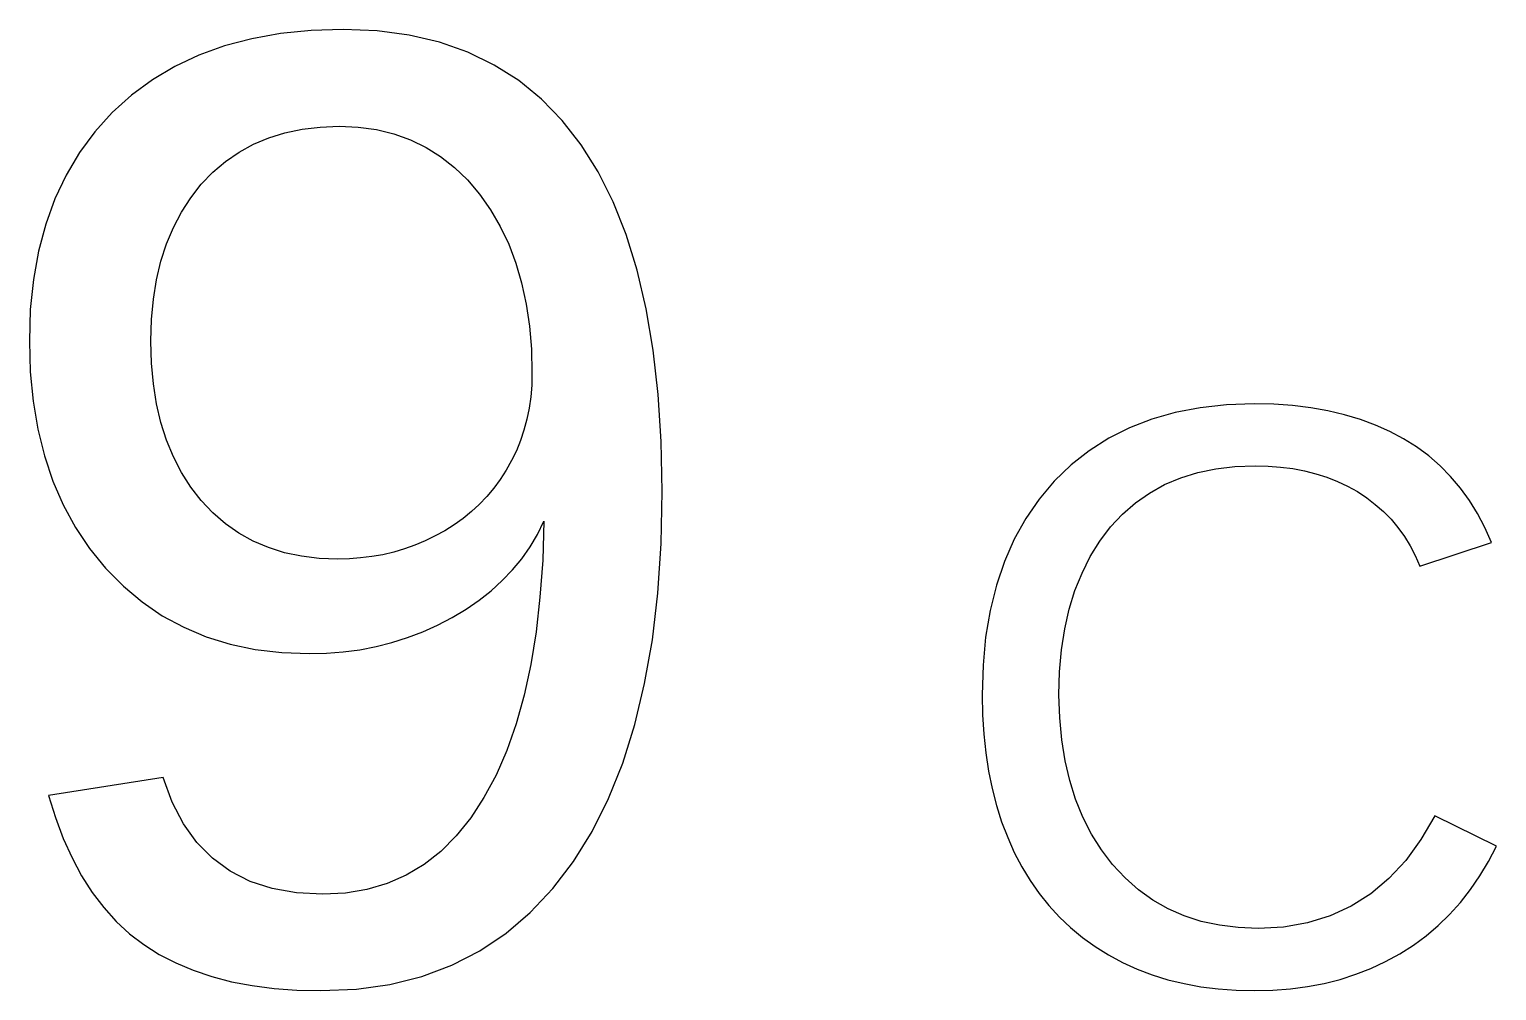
# Model space of a CAD drawing. Header units: metres. Extents: x -61 to 817, y 39 to 684.
# Drawn here: x 601.53 to 609.05, y 584.74 to 589.67 of the extents above; entities that cross this region are included whole.
import ezdxf

# ---------------------------------------------------------------- set-up
doc = ezdxf.new("R2010")
doc.units = ezdxf.units.M

msp = doc.modelspace()

# ---------------------------------------------------------------- linework, layer by layer
for p, q in [((602.821, 589.65), (602.673, 589.623)), ((602.977, 589.665), (602.821, 589.65)), ((603.141, 589.671), (602.977, 589.665)), ((603.315, 589.663), (603.141, 589.671)), ((603.48, 589.641), (603.315, 589.663)), ((602.533, 589.586), (602.402, 589.539)), ((602.673, 589.623), (602.533, 589.586)), ((603.635, 589.605), (603.48, 589.641)), ((603.78, 589.554), (603.635, 589.605)), ((602.402, 589.539), (602.279, 589.481)), ((603.915, 589.488), (603.78, 589.554)), ((602.279, 589.481), (602.164, 589.412)), ((604.041, 589.408), (603.915, 589.488)), ((602.164, 589.412), (602.057, 589.333)), ((604.157, 589.313), (604.041, 589.408)), ((602.057, 589.333), (601.958, 589.244)), ((604.264, 589.203), (604.157, 589.313)), ((601.958, 589.244), (601.869, 589.145)), ((604.361, 589.079), (604.264, 589.203)), ((601.869, 589.145), (601.79, 589.039)), ((602.76, 589.115), (602.843, 589.141)), ((602.843, 589.141), (602.931, 589.159)), ((602.931, 589.159), (603.023, 589.17)), ((603.023, 589.17), (603.12, 589.174)), ((603.12, 589.174), (603.218, 589.169)), ((603.218, 589.169), (603.312, 589.157)), ((603.312, 589.157), (603.401, 589.135)), ((603.401, 589.135), (603.486, 589.105)), ((602.539, 588.994), (602.608, 589.042)), ((602.608, 589.042), (602.682, 589.082)), ((602.682, 589.082), (602.76, 589.115)), ((603.486, 589.105), (603.566, 589.066)), ((603.566, 589.066), (603.641, 589.019)), ((604.448, 588.94), (604.361, 589.079)), ((601.79, 589.039), (601.722, 588.924)), ((602.474, 588.939), (602.539, 588.994)), ((603.641, 589.019), (603.712, 588.963)), ((601.722, 588.924), (601.664, 588.802)), ((602.414, 588.877), (602.474, 588.939)), ((603.712, 588.963), (603.778, 588.899)), ((603.778, 588.899), (603.84, 588.826)), ((604.525, 588.787), (604.448, 588.94)), ((602.36, 588.808), (602.414, 588.877)), ((603.84, 588.826), (603.897, 588.746)), ((601.664, 588.802), (601.617, 588.672)), ((602.312, 588.734), (602.36, 588.808)), ((603.897, 588.746), (603.946, 588.66)), ((604.592, 588.619), (604.525, 588.787)), ((601.617, 588.672), (601.58, 588.534)), ((602.271, 588.655), (602.312, 588.734)), ((602.236, 588.571), (602.271, 588.655)), ((603.946, 588.66), (603.99, 588.569)), ((604.648, 588.436), (604.592, 588.619)), ((601.58, 588.534), (601.554, 588.388)), ((602.207, 588.482), (602.236, 588.571)), ((603.99, 588.569), (604.026, 588.473)), ((602.185, 588.387), (602.207, 588.482)), ((604.026, 588.473), (604.056, 588.371)), ((601.554, 588.388), (601.538, 588.234)), ((602.169, 588.288), (602.185, 588.387)), ((604.056, 588.371), (604.079, 588.263)), ((604.694, 588.238), (604.648, 588.436)), ((601.538, 588.234), (601.533, 588.073)), ((602.159, 588.183), (602.169, 588.288)), ((604.079, 588.263), (604.096, 588.15)), ((604.73, 588.026), (604.694, 588.238)), ((602.156, 588.073), (602.159, 588.183)), ((604.096, 588.15), (604.106, 588.032)), ((601.533, 588.073), (601.538, 587.915)), ((602.159, 587.96), (602.156, 588.073)), ((604.106, 588.032), (604.109, 587.908)), ((604.756, 587.799), (604.73, 588.026)), ((601.538, 587.915), (601.552, 587.765)), ((602.169, 587.854), (602.159, 587.96)), ((602.185, 587.752), (602.169, 587.854)), ((604.108, 587.847), (604.103, 587.787)), ((604.109, 587.908), (604.108, 587.847)), ((601.552, 587.765), (601.577, 587.621)), ((604.103, 587.787), (604.094, 587.729)), ((604.771, 587.558), (604.756, 587.799)), ((602.207, 587.656), (602.185, 587.752)), ((604.094, 587.729), (604.083, 587.672)), ((607.406, 587.707), (607.285, 587.672)), ((607.534, 587.731), (607.406, 587.707)), ((607.669, 587.746), (607.534, 587.731)), ((607.811, 587.751), (607.669, 587.746)), ((607.911, 587.749), (607.811, 587.751)), ((608.007, 587.742), (607.911, 587.749)), ((608.1, 587.731), (608.007, 587.742)), ((608.188, 587.715), (608.1, 587.731)), ((608.273, 587.695), (608.188, 587.715)), ((608.355, 587.671), (608.273, 587.695)), ((601.577, 587.621), (601.61, 587.485)), ((602.236, 587.565), (602.207, 587.656)), ((604.068, 587.617), (604.05, 587.563)), ((604.083, 587.672), (604.068, 587.617)), ((607.171, 587.628), (607.065, 587.575)), ((607.285, 587.672), (607.171, 587.628)), ((608.432, 587.642), (608.355, 587.671)), ((608.506, 587.609), (608.432, 587.642)), ((602.271, 587.479), (602.236, 587.565)), ((604.05, 587.563), (604.029, 587.511)), ((604.776, 587.302), (604.771, 587.558)), ((607.065, 587.575), (606.965, 587.511)), ((608.576, 587.572), (608.506, 587.609)), ((608.642, 587.53), (608.576, 587.572)), ((601.61, 587.485), (601.654, 587.355)), ((602.312, 587.399), (602.271, 587.479)), ((604.029, 587.511), (604.004, 587.46)), ((606.965, 587.511), (606.872, 587.438)), ((608.705, 587.484), (608.642, 587.53)), ((608.763, 587.433), (608.705, 587.484)), ((602.36, 587.324), (602.312, 587.399)), ((603.976, 587.411), (603.946, 587.363)), ((604.004, 587.46), (603.976, 587.411)), ((606.872, 587.438), (606.786, 587.355)), ((607.434, 587.372), (607.521, 587.399)), ((607.521, 587.399), (607.614, 587.418)), ((607.614, 587.418), (607.712, 587.43)), ((607.712, 587.43), (607.815, 587.434)), ((607.815, 587.434), (607.882, 587.432)), ((607.882, 587.432), (607.946, 587.427)), ((607.946, 587.427), (608.009, 587.419)), ((608.009, 587.419), (608.069, 587.407)), ((608.069, 587.407), (608.127, 587.393)), ((608.127, 587.393), (608.183, 587.375)), ((608.817, 587.378), (608.763, 587.433)), ((601.654, 587.355), (601.707, 587.233)), ((602.414, 587.255), (602.36, 587.324)), ((603.913, 587.319), (603.877, 587.276)), ((603.946, 587.363), (603.913, 587.319)), ((606.786, 587.355), (606.709, 587.263)), ((607.274, 587.294), (607.351, 587.337)), ((607.351, 587.337), (607.434, 587.372)), ((608.183, 587.375), (608.237, 587.353)), ((608.237, 587.353), (608.289, 587.329)), ((608.289, 587.329), (608.339, 587.301)), ((608.867, 587.319), (608.817, 587.378)), ((608.913, 587.256), (608.867, 587.319)), ((602.474, 587.192), (602.414, 587.255)), ((603.877, 587.276), (603.839, 587.236)), ((604.771, 587.035), (604.776, 587.302)), ((606.709, 587.263), (606.64, 587.164)), ((607.136, 587.186), (607.202, 587.244)), ((607.202, 587.244), (607.274, 587.294)), ((608.339, 587.301), (608.387, 587.27)), ((608.387, 587.27), (608.431, 587.236)), ((608.955, 587.189), (608.913, 587.256)), ((601.707, 587.233), (601.77, 587.118)), ((602.538, 587.136), (602.474, 587.192)), ((603.756, 587.164), (603.711, 587.131)), ((603.799, 587.199), (603.756, 587.164)), ((603.839, 587.236), (603.799, 587.199)), ((606.64, 587.164), (606.581, 587.057)), ((607.074, 587.12), (607.136, 587.186)), ((608.431, 587.236), (608.473, 587.2)), ((608.473, 587.2), (608.512, 587.16)), ((608.993, 587.117), (608.955, 587.189)), ((601.77, 587.118), (601.842, 587.01)), ((602.607, 587.088), (602.538, 587.136)), ((602.68, 587.047), (602.607, 587.088)), ((603.663, 587.101), (603.613, 587.074)), ((603.711, 587.131), (603.663, 587.101)), ((604.137, 587.082), (604.17, 587.149)), ((604.17, 587.149), (604.164, 586.949)), ((607.019, 587.047), (607.074, 587.12)), ((608.512, 587.16), (608.547, 587.118)), ((608.547, 587.118), (608.58, 587.072)), ((609.027, 587.041), (608.993, 587.117)), ((602.758, 587.014), (602.68, 587.047)), ((602.84, 586.988), (602.758, 587.014)), ((603.509, 587.027), (603.455, 587.008)), ((603.561, 587.049), (603.509, 587.027)), ((603.613, 587.074), (603.561, 587.049)), ((604.057, 586.957), (604.1, 587.018)), ((604.1, 587.018), (604.137, 587.082)), ((604.754, 586.781), (604.771, 587.035)), ((606.581, 587.057), (606.53, 586.943)), ((606.97, 586.969), (607.019, 587.047)), ((608.58, 587.072), (608.61, 587.024)), ((608.61, 587.024), (608.636, 586.973)), ((608.66, 586.919), (609.027, 587.041)), ((601.842, 587.01), (601.924, 586.909)), ((602.927, 586.97), (602.84, 586.988)), ((603.018, 586.958), (602.927, 586.97)), ((603.114, 586.955), (603.018, 586.958)), ((603.173, 586.956), (603.114, 586.955)), ((603.231, 586.961), (603.173, 586.956)), ((603.289, 586.968), (603.231, 586.961)), ((603.345, 586.978), (603.289, 586.968)), ((603.401, 586.991), (603.345, 586.978)), ((603.455, 587.008), (603.401, 586.991)), ((604.01, 586.9), (604.057, 586.957)), ((604.164, 586.949), (604.15, 586.761)), ((606.53, 586.943), (606.489, 586.821)), ((606.928, 586.884), (606.97, 586.969)), ((608.636, 586.973), (608.66, 586.919)), ((601.924, 586.909), (602.015, 586.817)), ((603.957, 586.845), (604.01, 586.9)), ((606.892, 586.795), (606.928, 586.884)), ((602.015, 586.817), (602.111, 586.736)), ((603.839, 586.744), (603.9, 586.793)), ((603.9, 586.793), (603.957, 586.845)), ((606.489, 586.821), (606.457, 586.692)), ((606.862, 586.699), (606.892, 586.795)), ((602.111, 586.736), (602.214, 586.665)), ((603.772, 586.699), (603.839, 586.744)), ((604.15, 586.761), (604.13, 586.582)), ((604.726, 586.542), (604.754, 586.781)), ((602.214, 586.665), (602.324, 586.606)), ((603.625, 586.617), (603.7, 586.656)), ((603.7, 586.656), (603.772, 586.699)), ((606.457, 586.692), (606.434, 586.555)), ((606.84, 586.597), (606.862, 586.699)), ((602.324, 586.606), (602.44, 586.557)), ((603.471, 586.553), (603.549, 586.583)), ((603.549, 586.583), (603.625, 586.617)), ((604.13, 586.582), (604.103, 586.415)), ((606.823, 586.49), (606.84, 586.597)), ((602.44, 586.557), (602.562, 586.519)), ((602.562, 586.519), (602.691, 586.492)), ((602.691, 586.492), (602.827, 586.476)), ((603.142, 586.48), (603.227, 586.491)), ((603.227, 586.491), (603.31, 586.507)), ((603.31, 586.507), (603.391, 586.528)), ((603.391, 586.528), (603.471, 586.553)), ((604.686, 586.318), (604.726, 586.542)), ((606.434, 586.555), (606.421, 586.411)), ((606.813, 586.377), (606.823, 586.49)), ((602.827, 586.476), (602.968, 586.471)), ((602.968, 586.471), (603.056, 586.473)), ((603.056, 586.473), (603.142, 586.48)), ((604.103, 586.415), (604.069, 586.257)), ((606.421, 586.411), (606.416, 586.259)), ((606.81, 586.259), (606.813, 586.377)), ((604.636, 586.107), (604.686, 586.318)), ((604.069, 586.257), (604.028, 586.11)), ((606.416, 586.259), (606.418, 586.157)), ((606.814, 586.141), (606.81, 586.259)), ((604.028, 586.11), (603.98, 585.974)), ((606.418, 586.157), (606.424, 586.058)), ((606.824, 586.029), (606.814, 586.141)), ((604.574, 585.91), (604.636, 586.107)), ((606.424, 586.058), (606.435, 585.962)), ((603.98, 585.974), (603.925, 585.848)), ((606.435, 585.962), (606.449, 585.869)), ((606.841, 585.922), (606.824, 586.029)), ((604.501, 585.728), (604.574, 585.91)), ((606.865, 585.82), (606.841, 585.922)), ((602.218, 585.836), (601.632, 585.744)), ((602.265, 585.71), (602.218, 585.836)), ((603.925, 585.848), (603.863, 585.733)), ((606.449, 585.869), (606.467, 585.779)), ((606.895, 585.724), (606.865, 585.82)), ((601.632, 585.744), (601.667, 585.63)), ((603.863, 585.733), (603.795, 585.629)), ((606.467, 585.779), (606.49, 585.692)), ((602.323, 585.599), (602.265, 585.71)), ((604.417, 585.559), (604.501, 585.728)), ((606.49, 585.692), (606.516, 585.609)), ((606.932, 585.632), (606.895, 585.724)), ((601.667, 585.63), (601.707, 585.523)), ((602.392, 585.503), (602.323, 585.599)), ((603.795, 585.629), (603.721, 585.537)), ((606.516, 585.609), (606.547, 585.528)), ((606.977, 585.546), (606.932, 585.632)), ((608.736, 585.639), (608.665, 585.518)), ((609.053, 585.484), (608.736, 585.639)), ((601.707, 585.523), (601.752, 585.424)), ((603.721, 585.537), (603.642, 585.457)), ((604.321, 585.405), (604.417, 585.559)), ((606.547, 585.528), (606.581, 585.451)), ((607.027, 585.465), (606.977, 585.546)), ((608.665, 585.518), (608.587, 585.411)), ((602.472, 585.422), (602.392, 585.503)), ((603.642, 585.457), (603.556, 585.39)), ((606.581, 585.451), (606.62, 585.377)), ((607.085, 585.39), (607.027, 585.465)), ((609.012, 585.405), (609.053, 585.484)), ((601.752, 585.424), (601.801, 585.332)), ((602.563, 585.355), (602.472, 585.422)), ((603.556, 585.39), (603.464, 585.335)), ((604.216, 585.266), (604.321, 585.405)), ((606.62, 585.377), (606.662, 585.307)), ((607.149, 585.321), (607.085, 585.39)), ((608.587, 585.411), (608.501, 585.318)), ((608.967, 585.331), (609.012, 585.405)), ((601.801, 585.332), (601.855, 585.247)), ((602.665, 585.303), (602.563, 585.355)), ((602.778, 585.266), (602.665, 585.303)), ((603.366, 585.292), (603.263, 585.261)), ((603.464, 585.335), (603.366, 585.292)), ((606.662, 585.307), (606.709, 585.241)), ((607.217, 585.26), (607.149, 585.321)), ((608.501, 585.318), (608.408, 585.24)), ((608.919, 585.261), (608.967, 585.331)), ((601.855, 585.247), (601.914, 585.169)), ((602.902, 585.244), (602.778, 585.266)), ((603.037, 585.237), (602.902, 585.244)), ((603.153, 585.243), (603.037, 585.237)), ((603.263, 585.261), (603.153, 585.243)), ((604.1, 585.143), (604.216, 585.266)), ((606.709, 585.241), (606.758, 585.179)), ((607.291, 585.207), (607.217, 585.26)), ((607.369, 585.163), (607.291, 585.207)), ((608.408, 585.24), (608.307, 585.176)), ((608.868, 585.195), (608.919, 585.261)), ((601.914, 585.169), (601.978, 585.098)), ((603.976, 585.037), (604.1, 585.143)), ((606.758, 585.179), (606.812, 585.12)), ((607.452, 585.126), (607.369, 585.163)), ((608.307, 585.176), (608.199, 585.126)), ((608.754, 585.077), (608.812, 585.134)), ((608.812, 585.134), (608.868, 585.195)), ((601.978, 585.098), (602.047, 585.035)), ((606.812, 585.12), (606.869, 585.066)), ((606.869, 585.066), (606.93, 585.015)), ((607.539, 585.098), (607.452, 585.126)), ((607.632, 585.078), (607.539, 585.098)), ((607.729, 585.066), (607.632, 585.078)), ((607.831, 585.062), (607.729, 585.066)), ((607.961, 585.069), (607.831, 585.062)), ((608.084, 585.09), (607.961, 585.069)), ((608.199, 585.126), (608.084, 585.09)), ((608.691, 585.024), (608.754, 585.077)), ((602.047, 585.035), (602.12, 584.979)), ((603.841, 584.947), (603.976, 585.037)), ((606.93, 585.015), (606.995, 584.969)), ((608.626, 584.976), (608.691, 585.024)), ((602.12, 584.979), (602.199, 584.929)), ((602.199, 584.929), (602.283, 584.885)), ((603.698, 584.873), (603.841, 584.947)), ((606.995, 584.969), (607.063, 584.926)), ((607.063, 584.926), (607.135, 584.887)), ((608.484, 584.892), (608.556, 584.932)), ((608.556, 584.932), (608.626, 584.976)), ((602.283, 584.885), (602.373, 584.848)), ((602.373, 584.848), (602.468, 584.816)), ((603.544, 584.816), (603.698, 584.873)), ((607.135, 584.887), (607.21, 584.853)), ((607.21, 584.853), (607.287, 584.824)), ((608.331, 584.827), (608.409, 584.857)), ((608.409, 584.857), (608.484, 584.892)), ((602.468, 584.816), (602.569, 584.789)), ((602.569, 584.789), (602.675, 584.769)), ((602.675, 584.769), (602.787, 584.754)), ((603.209, 584.751), (603.381, 584.775)), ((603.381, 584.775), (603.544, 584.816)), ((607.287, 584.824), (607.368, 584.799)), ((607.368, 584.799), (607.451, 584.779)), ((607.451, 584.779), (607.537, 584.763)), ((607.537, 584.763), (607.626, 584.752)), ((607.996, 584.752), (608.084, 584.764)), ((608.084, 584.764), (608.169, 584.78)), ((608.169, 584.78), (608.251, 584.801)), ((608.251, 584.801), (608.331, 584.827)), ((602.787, 584.754), (602.904, 584.746)), ((602.904, 584.746), (603.027, 584.743)), ((603.027, 584.743), (603.209, 584.751)), ((607.626, 584.752), (607.718, 584.745)), ((607.718, 584.745), (607.813, 584.743)), ((607.813, 584.743), (607.906, 584.745)), ((607.906, 584.745), (607.996, 584.752))]:
    msp.add_line(p, q)

doc.saveas('drawing.dxf')
